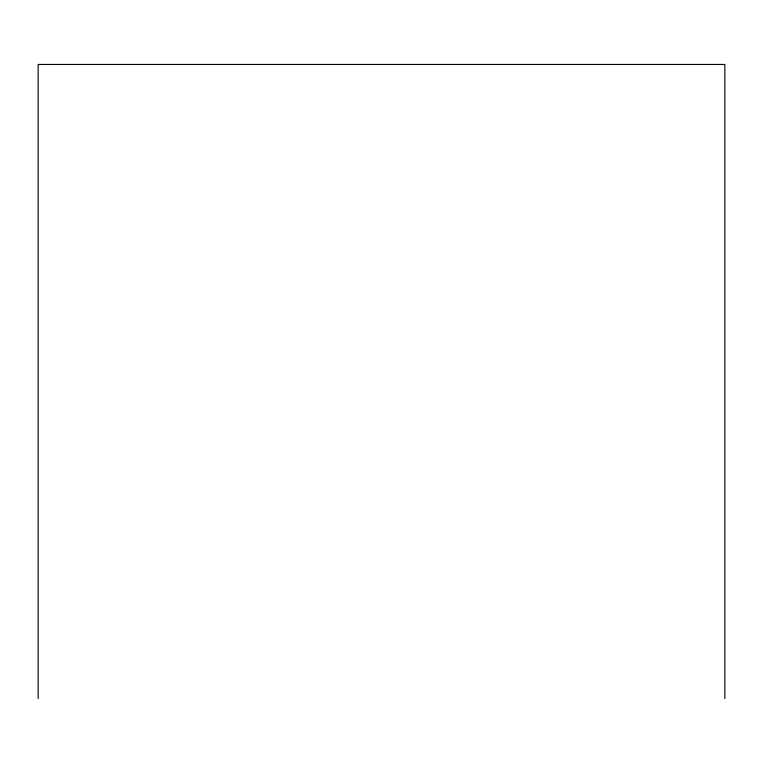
<?xml version="1.0" encoding="UTF-8"?>
<svg xmlns="http://www.w3.org/2000/svg" width="763" height="763" viewBox="0 0 763 763"><rect width="100%" height="100%" fill="white"/><g stroke="black" fill="none" stroke-linecap="round" stroke-linejoin="round"><path stroke-width="1.14" d="M724.85 698.546L724.85 64.454L38.15 64.454L38.15 698.546"/></g></svg>
